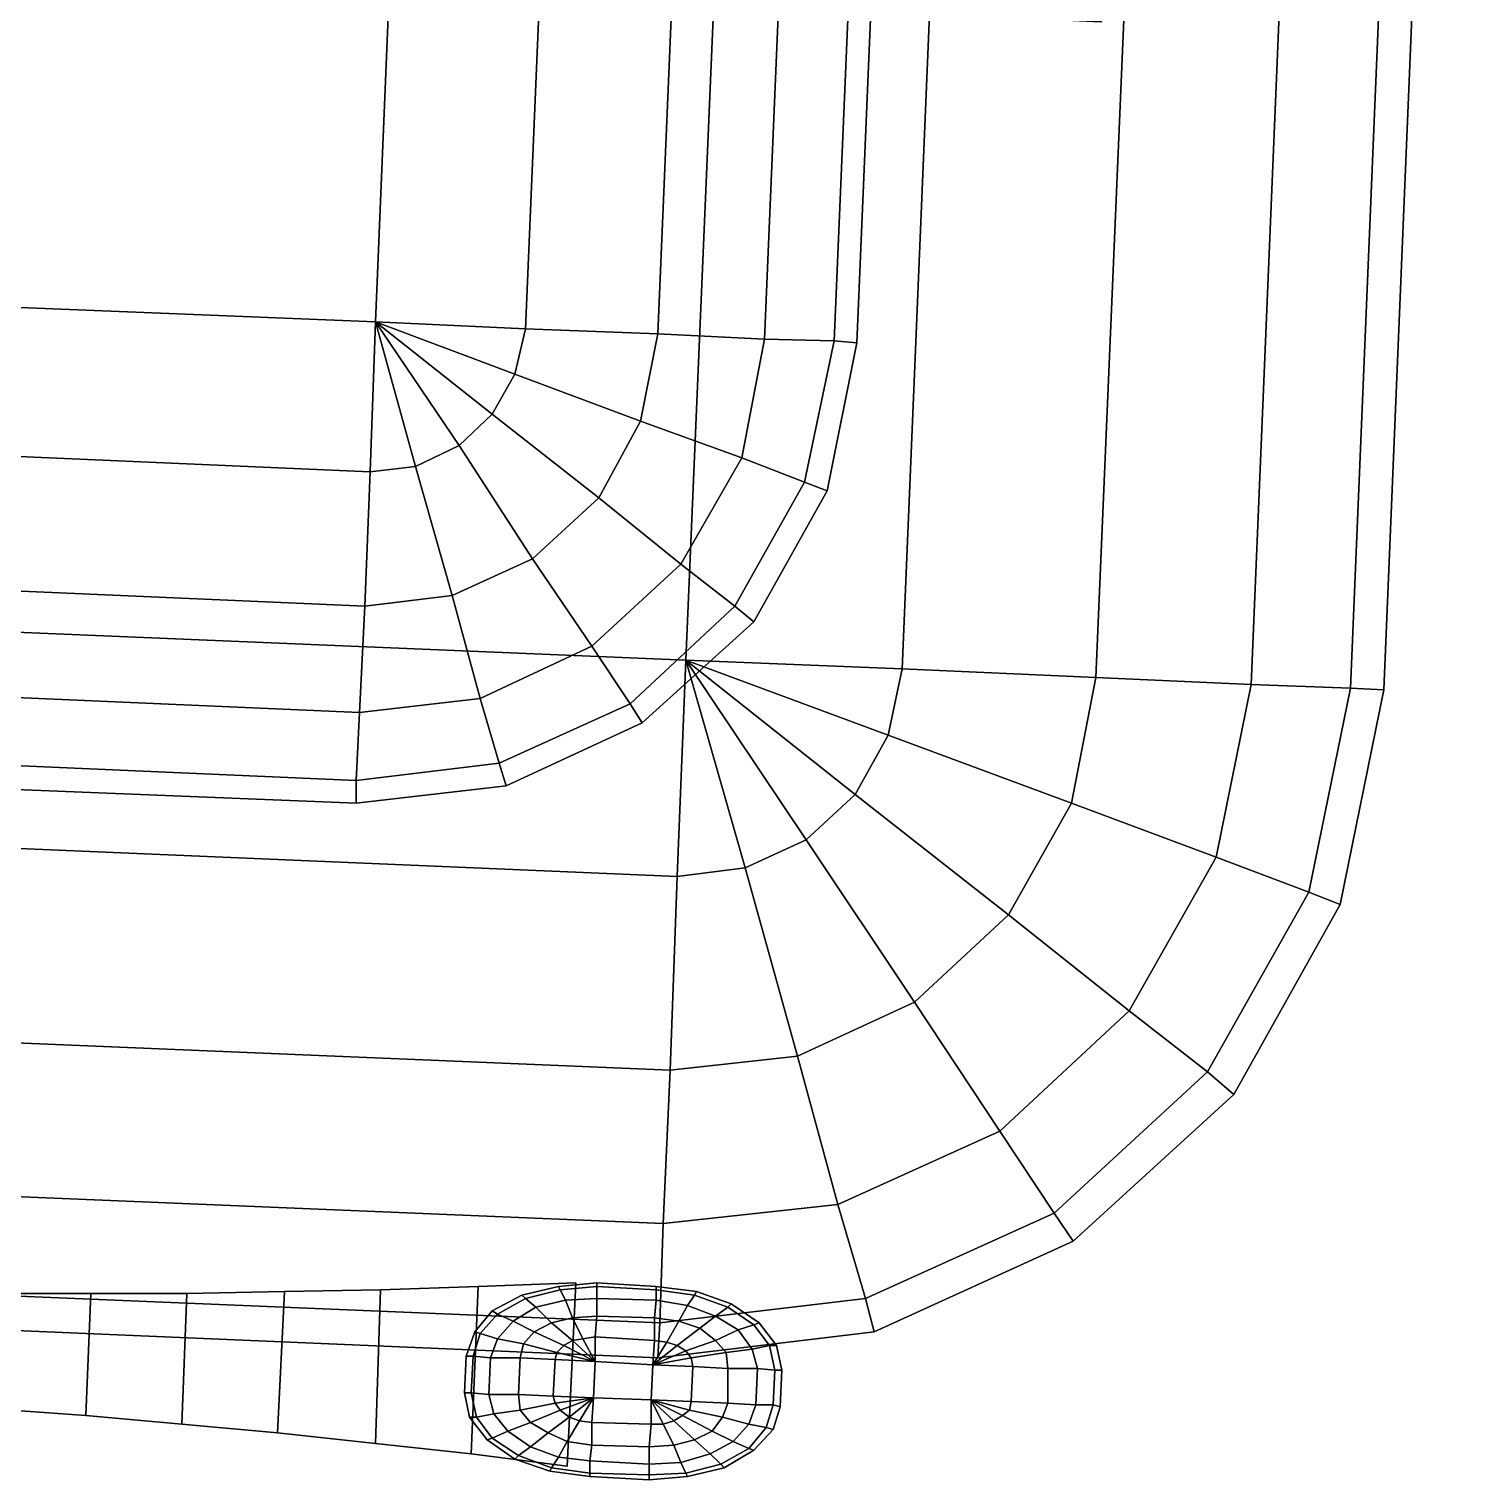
# Model space of a CAD drawing. Extents: x -0.129 to 0.076, y -0.13 to 0.082.
# Drawn here: x -0.0067 to 0.076, y -0.1297 to -0.0465 of the extents above; entities that cross this region are included whole.
import ezdxf

# ---------------------------------------------------------------- set-up
doc = ezdxf.new("R2010")
doc.units = 0
for name, color, linetype in [('BODY', 81, 'CONTINUOUS'), ('CUBE_1', 132, 'CONTINUOUS'), ('HEAD_1', 81, 'CONTINUOUS'), ('MOUTH', 18, 'CONTINUOUS')]:
    doc.layers.add(name, color=color, linetype=linetype)

msp = doc.modelspace()

# ---------------------------------------------------------------- meshes
at = {"layer": 'BODY'}
mesh = msp.add_polyface(dxfattribs=at)
corners = [(0.0212, -0.0663, 0.1195), (0.0132, -0.0633, 0.1208), (0.0218, -0.0637, 0.1195), (0.0132, -0.0633, 0.0436), (0.0218, -0.0637, 0.0449), (0.0226, -0.0447, 0.0449), (0.014, -0.0444, 0.0436), (0.0294, -0.064, 0.0488), (0.0302, -0.045, 0.0488), (0.0355, -0.0643, 0.0549), (0.0363, -0.0453, 0.0549), (0.0355, -0.0643, 0.1094), (0.0294, -0.064, 0.1155), (0.0302, -0.045, 0.1155), (0.0363, -0.0453, 0.1094), (0.0226, -0.0447, 0.1195), (0.014, -0.0444, 0.1208), (0.0228, -0.0405, 0.0034), (0.0305, -0.0408, 0.0073), (0.0321, -0.0045, 0.0073), (0.0243, -0.0042, 0.0034), (0.0337, -0.041, 0.0105), (0.0352, -0.0046, 0.0105), (0.0244, 0, 0.1195), (0.0321, -0.0003, 0.1155), (0.0159, 0.0004, 0.1208), (-0.0143, -0.0622, 0.1208), (-0.0135, -0.0432, 0.1208), (-0.0143, -0.0622, 0.0436), (-0.0216, -0.0429, 0.0436), (0.043, -0.0007, 0.1162), (0.0411, -0.0455, 0.1162), (0.0226, -0.0447, 0.0063), (0.0141, -0.0444, 0.005), (0.0304, -0.045, 0.0103), (0.0365, -0.0453, 0.0164), (-0.0216, -0.0429, 0.005), (0.0227, -0.0431, 0.0047), (0.0141, -0.0427, 0.0033), (0.0304, -0.0434, 0.0086), (0.0354, -0.0436, 0.0136), (-0.0199, -0.0413, 0.0033), (0.0227, -0.0417, 0.0039), (0.0142, -0.0414, 0.0026), (0.0305, -0.0421, 0.0079), (0.0371, -0.0021, 0.0136), (0.0361, -0.0034, 0.0119), (0.0345, -0.0422, 0.0119), (-0.0185, -0.04, 0.0026), (0.0142, -0.0402, 0.002), (-0.0172, -0.0388, 0.002)]
mesh.append_faces([[corners[k] for k in face] for face in [(0, 1, 2, 2), (3, 4, 5, 6), (4, 7, 8, 5), (7, 9, 10, 8), (11, 12, 13, 14), (12, 2, 15, 13), (2, 1, 16, 15), (17, 18, 19, 20), (18, 21, 22, 19), (13, 15, 23, 24), (15, 16, 25, 23), (26, 27, 16, 1), (28, 3, 6, 29), (24, 30, 31, 13), (5, 32, 33, 6), (8, 34, 32, 5), (10, 35, 34, 8), (6, 33, 36, 29), (32, 37, 38, 33), (34, 39, 37, 32), (35, 40, 39, 34), (33, 38, 41, 36), (37, 42, 43, 38), (39, 44, 42, 37), (45, 46, 47, 40), (40, 47, 44, 39), (38, 43, 48, 41), (42, 17, 49, 43), (44, 18, 17, 42), (46, 22, 21, 47), (47, 21, 18, 44), (43, 49, 50, 48)]])
mesh = msp.add_polyface(dxfattribs=at)
corners = [(0.0355, -0.0643, 0.0549), (0.0395, -0.0644, 0.0626), (0.0403, -0.0455, 0.0626), (0.0363, -0.0453, 0.0549), (0.0408, -0.0645, 0.0712), (0.0416, -0.0455, 0.0712), (0.0408, -0.0645, 0.0932), (0.0416, -0.0455, 0.0932), (0.0395, -0.0644, 0.1017), (0.0403, -0.0455, 0.1017), (0.0355, -0.0643, 0.1094), (0.0363, -0.0453, 0.1094), (0.0421, -0.0007, 0.0626), (0.0382, -0.0005, 0.0549), (0.0566, -0.041, 0.0675), (0.0572, -0.0411, 0.0711), (0.0587, -0.0065, 0.0711), (0.058, -0.0065, 0.0675), (0.0572, -0.0411, 0.0933), (0.0587, -0.0065, 0.0933), (0.0556, -0.041, 0.102), (0.057, -0.0064, 0.102), (0.0507, -0.0408, 0.11), (0.0521, -0.0062, 0.11), (0.0472, -0.0406, 0.1129), (0.0486, -0.0061, 0.1129), (0.0532, -0.046, 0.0625), (0.0551, -0.0012, 0.0625), (0.0548, -0.0461, 0.0711), (0.0548, -0.0461, 0.0933), (0.0532, -0.046, 0.102), (0.0484, -0.0458, 0.11), (0.0302, -0.045, 0.1155), (0.0411, -0.0455, 0.1162), (0.0547, -0.0435, 0.065), (0.0563, -0.0039, 0.065), (0.0558, -0.0435, 0.0711), (0.0558, -0.0435, 0.0933), (0.0542, -0.0434, 0.102), (0.0494, -0.0432, 0.11), (0.043, -0.0007, 0.1162), (0.0457, -0.0035, 0.1145), (0.044, -0.043, 0.1145), (0.0384, -0.0005, 0.0164), (0.0365, -0.0453, 0.0164), (0.0371, -0.0021, 0.0136), (0.0354, -0.0436, 0.0136)]
mesh.append_faces([[corners[k] for k in face] for face in [(0, 1, 2, 3), (1, 4, 5, 2), (4, 6, 7, 5), (6, 8, 9, 7), (8, 10, 11, 9), (3, 2, 12, 13), (14, 15, 16, 17), (15, 18, 19, 16), (18, 20, 21, 19), (20, 22, 23, 21), (22, 24, 25, 23), (2, 26, 27, 12), (5, 28, 26, 2), (7, 29, 28, 5), (9, 30, 29, 7), (11, 31, 30, 9), (32, 33, 31, 11), (26, 34, 35, 27), (28, 36, 34, 26), (29, 37, 36, 28), (30, 38, 37, 29), (31, 39, 38, 30), (40, 41, 42, 33), (33, 42, 39, 31), (34, 14, 17, 35), (36, 15, 14, 34), (37, 18, 15, 36), (38, 20, 18, 37), (39, 22, 20, 38), (41, 25, 24, 42), (42, 24, 22, 39), (13, 43, 44, 3), (43, 45, 46, 44)]])
mesh = msp.add_polyface(dxfattribs=at)
corners = [(-0.0143, -0.0622, 0.0436), (-0.0147, -0.0707, 0.0449), (0.0129, -0.0719, 0.0449), (0.0132, -0.0633, 0.0436), (-0.015, -0.0784, 0.0488), (0.0126, -0.0796, 0.0488), (-0.0153, -0.0845, 0.0549), (0.0123, -0.0857, 0.0549), (-0.0154, -0.0884, 0.0626), (0.0121, -0.0896, 0.0626), (-0.0155, -0.0898, 0.0712), (0.0121, -0.0909, 0.0712), (-0.0155, -0.0898, 0.0932), (0.0121, -0.0909, 0.0932), (-0.0154, -0.0884, 0.1017), (0.0121, -0.0896, 0.1017), (-0.0153, -0.0845, 0.1094), (0.0123, -0.0857, 0.1094), (-0.015, -0.0784, 0.1155), (0.0126, -0.0796, 0.1155), (-0.0147, -0.0707, 0.1195), (0.0129, -0.0719, 0.1195), (-0.0143, -0.0622, 0.1208), (0.0132, -0.0633, 0.1208), (0.0155, -0.0716, 0.0449), (0.0176, -0.079, 0.0488), (0.0192, -0.0849, 0.0549), (0.0203, -0.0886, 0.0626), (0.0207, -0.0899, 0.0712), (0.0207, -0.0899, 0.0932), (0.0203, -0.0886, 0.1017), (0.0192, -0.0849, 0.1094), (0.0176, -0.079, 0.1155), (0.0155, -0.0716, 0.1195), (0.018, -0.0704, 0.0449), (0.0222, -0.0769, 0.0488), (0.0256, -0.0819, 0.0549), (0.018, -0.0704, 0.1195), (0.0222, -0.0769, 0.1155), (0.0199, -0.0686, 0.0449), (0.0199, -0.0686, 0.1195), (0.0212, -0.0663, 0.0449), (0.0212, -0.0663, 0.1195), (0.0218, -0.0637, 0.0449)]
mesh.append_faces([[corners[k] for k in face] for face in [(0, 1, 2, 3), (1, 4, 5, 2), (4, 6, 7, 5), (6, 8, 9, 7), (8, 10, 11, 9), (10, 12, 13, 11), (12, 14, 15, 13), (14, 16, 17, 15), (16, 18, 19, 17), (18, 20, 21, 19), (20, 22, 23, 21), (3, 2, 24, 24), (2, 5, 25, 24), (5, 7, 26, 25), (7, 9, 27, 26), (9, 11, 28, 27), (11, 13, 29, 28), (13, 15, 30, 29), (15, 17, 31, 30), (17, 19, 32, 31), (19, 21, 33, 32), (21, 23, 33, 33), (3, 24, 34, 34), (24, 25, 35, 34), (25, 26, 36, 35), (32, 33, 37, 38), (33, 23, 37, 37), (3, 34, 39, 39), (37, 23, 40, 40), (3, 39, 41, 41), (40, 23, 42, 42), (3, 41, 43, 43)]])
mesh = msp.add_polyface(dxfattribs=at)
corners = [(0.0192, -0.0849, 0.0549), (0.0203, -0.0886, 0.0626), (0.0278, -0.0852, 0.0626), (0.0256, -0.0819, 0.0549), (0.0207, -0.0899, 0.0712), (0.0285, -0.0863, 0.0712), (0.0207, -0.0899, 0.0932), (0.0285, -0.0863, 0.0932), (0.0203, -0.0886, 0.1017), (0.0278, -0.0852, 0.1017), (0.0192, -0.0849, 0.1094), (0.0256, -0.0819, 0.1094), (0.0176, -0.079, 0.1155), (0.0222, -0.0769, 0.1155), (0.018, -0.0704, 0.0449), (0.0222, -0.0769, 0.0488), (0.026, -0.0734, 0.0488), (0.0199, -0.0686, 0.0449), (0.0307, -0.0772, 0.0549), (0.0338, -0.0796, 0.0626), (0.0349, -0.0805, 0.0712), (0.0349, -0.0805, 0.0932), (0.0338, -0.0796, 0.1017), (0.0307, -0.0772, 0.1094), (0.026, -0.0734, 0.1155), (0.018, -0.0704, 0.1195), (0.0199, -0.0686, 0.1195), (0.0284, -0.069, 0.0488), (0.0212, -0.0663, 0.0449), (0.0342, -0.0711, 0.0549), (0.0378, -0.0725, 0.0626), (0.0391, -0.073, 0.0712), (0.0391, -0.073, 0.0932), (0.0378, -0.0725, 0.1017), (0.0342, -0.0711, 0.1094), (0.0284, -0.069, 0.1155), (0.0212, -0.0663, 0.1195), (0.0294, -0.064, 0.0488), (0.0218, -0.0637, 0.0449), (0.0355, -0.0643, 0.0549), (0.0395, -0.0644, 0.0626), (0.0408, -0.0645, 0.0712), (0.0408, -0.0645, 0.0932), (0.0395, -0.0644, 0.1017), (0.0355, -0.0643, 0.1094), (0.0294, -0.064, 0.1155), (0.0218, -0.0637, 0.1195)]
mesh.append_faces([[corners[k] for k in face] for face in [(0, 1, 2, 3), (1, 4, 5, 2), (4, 6, 7, 5), (6, 8, 9, 7), (8, 10, 11, 9), (10, 12, 13, 11), (14, 15, 16, 17), (15, 3, 18, 16), (3, 2, 19, 18), (2, 5, 20, 19), (5, 7, 21, 20), (7, 9, 22, 21), (9, 11, 23, 22), (11, 13, 24, 23), (13, 25, 26, 24), (17, 16, 27, 28), (16, 18, 29, 27), (18, 19, 30, 29), (19, 20, 31, 30), (20, 21, 32, 31), (21, 22, 33, 32), (22, 23, 34, 33), (23, 24, 35, 34), (24, 26, 36, 35), (28, 27, 37, 38), (27, 29, 39, 37), (29, 30, 40, 39), (30, 31, 41, 40), (31, 32, 42, 41), (32, 33, 43, 42), (33, 34, 44, 43), (34, 35, 45, 44), (35, 36, 46, 45)]])
at = {"layer": 'CUBE_1'}
mesh = msp.add_polyface(dxfattribs=at)
corners = [(0.0237, -0.1186, 0.207), (0.0237, -0.1186, 0.2103), (0.0216, -0.1191, 0.2103), (0.0216, -0.1191, 0.207), (0.0233, -0.1207, 0.201), (0.0224, -0.1198, 0.2027), (0.0211, -0.1206, 0.2027), (0.0223, -0.1212, 0.201), (0.0218, -0.1193, 0.2047), (0.0202, -0.1202, 0.2047), (0.0199, -0.12, 0.207), (0.0199, -0.12, 0.2103), (0.0218, -0.1193, 0.2126), (0.0202, -0.1202, 0.2126), (0.0224, -0.1198, 0.2146), (0.0211, -0.1206, 0.2146), (0.0233, -0.1207, 0.2163), (0.0223, -0.1212, 0.2163), (0.0202, -0.1216, 0.2027), (0.0217, -0.1219, 0.201), (0.0192, -0.1213, 0.2047), (0.0189, -0.1212, 0.207), (0.0189, -0.1212, 0.2103), (0.0192, -0.1213, 0.2126), (0.0202, -0.1216, 0.2146), (0.0217, -0.1219, 0.2163), (0.0236, -0.1224, 0.2), (0.0215, -0.1227, 0.201), (0.0235, -0.1228, 0.2), (0.0198, -0.1227, 0.2027), (0.0188, -0.1226, 0.2047), (0.0184, -0.1226, 0.207), (0.0184, -0.1226, 0.2103), (0.0188, -0.1226, 0.2126), (0.0198, -0.1227, 0.2146), (0.0215, -0.1227, 0.2163), (0.0236, -0.1224, 0.2173), (0.0235, -0.1228, 0.2173), (0.0214, -0.1248, 0.201), (0.0234, -0.1249, 0.2), (0.0197, -0.1248, 0.2027), (0.0187, -0.1247, 0.2047), (0.0183, -0.1247, 0.207), (0.0183, -0.1247, 0.2103), (0.0187, -0.1247, 0.2126), (0.0197, -0.1248, 0.2146), (0.0214, -0.1248, 0.2163), (0.0234, -0.1249, 0.2173)]
mesh.append_faces([[corners[k] for k in face] for face in [(0, 1, 2, 3), (4, 5, 6, 7), (5, 8, 9, 6), (8, 3, 10, 9), (3, 2, 11, 10), (2, 12, 13, 11), (12, 14, 15, 13), (14, 16, 17, 15), (7, 6, 18, 19), (6, 9, 20, 18), (9, 10, 21, 20), (10, 11, 22, 21), (11, 13, 23, 22), (13, 15, 24, 23), (15, 17, 25, 24), (26, 19, 27, 28), (19, 18, 29, 27), (18, 20, 30, 29), (20, 21, 31, 30), (21, 22, 32, 31), (22, 23, 33, 32), (23, 24, 34, 33), (24, 25, 35, 34), (25, 36, 37, 35), (28, 27, 38, 39), (27, 29, 40, 38), (29, 30, 41, 40), (30, 31, 42, 41), (31, 32, 43, 42), (32, 33, 44, 43), (33, 34, 45, 44), (34, 35, 46, 45), (35, 37, 47, 46)]])
mesh = msp.add_polyface(dxfattribs=at)
corners = [(0.0258, -0.1229, 0.1996), (0.0258, -0.1215, 0.2), (0.0251, -0.1216, 0.2), (0.0259, -0.1203, 0.201), (0.0245, -0.1204, 0.201), (0.0259, -0.1193, 0.2027), (0.0241, -0.1194, 0.2027), (0.0259, -0.1186, 0.2047), (0.0238, -0.1188, 0.2047), (0.0259, -0.1184, 0.207), (0.0237, -0.1186, 0.207), (0.0259, -0.1184, 0.2103), (0.0237, -0.1186, 0.2103), (0.0259, -0.1186, 0.2126), (0.0238, -0.1188, 0.2126), (0.0259, -0.1193, 0.2146), (0.0241, -0.1194, 0.2146), (0.0259, -0.1203, 0.2163), (0.0245, -0.1204, 0.2163), (0.0258, -0.1215, 0.2173), (0.0251, -0.1216, 0.2173), (0.0258, -0.1229, 0.2177), (0.0245, -0.1217, 0.2), (0.0233, -0.1207, 0.201), (0.0224, -0.1198, 0.2027), (0.0218, -0.1193, 0.2047), (0.0216, -0.1191, 0.207), (0.0218, -0.1193, 0.2126), (0.0216, -0.1191, 0.2103), (0.0224, -0.1198, 0.2146), (0.0233, -0.1207, 0.2163), (0.0245, -0.1217, 0.2173), (0.024, -0.122, 0.2), (0.0223, -0.1212, 0.201), (0.024, -0.122, 0.2173), (0.0223, -0.1212, 0.2163), (0.0236, -0.1224, 0.2), (0.0217, -0.1219, 0.201), (0.0236, -0.1224, 0.2173), (0.0217, -0.1219, 0.2163), (0.0235, -0.1228, 0.2), (0.0235, -0.1228, 0.2173), (0.0234, -0.1249, 0.2), (0.0257, -0.125, 0.1996), (0.0257, -0.125, 0.2177), (0.0234, -0.1249, 0.2173), (0.0291, -0.1231, 0.2177), (0.029, -0.1251, 0.2177)]
mesh.append_faces([[corners[k] for k in face] for face in [(0, 1, 2, 2), (1, 3, 4, 2), (3, 5, 6, 4), (5, 7, 8, 6), (7, 9, 10, 8), (9, 11, 12, 10), (11, 13, 14, 12), (13, 15, 16, 14), (15, 17, 18, 16), (17, 19, 20, 18), (19, 21, 20, 20), (0, 2, 22, 22), (2, 4, 23, 22), (4, 6, 24, 23), (6, 8, 25, 24), (8, 10, 26, 25), (12, 14, 27, 28), (14, 16, 29, 27), (16, 18, 30, 29), (18, 20, 31, 30), (20, 21, 31, 31), (0, 22, 32, 32), (22, 23, 33, 32), (30, 31, 34, 35), (31, 21, 34, 34), (0, 32, 36, 36), (32, 33, 37, 36), (35, 34, 38, 39), (34, 21, 38, 38), (0, 36, 40, 40), (38, 21, 41, 41), (0, 40, 42, 43), (41, 21, 44, 45), (44, 21, 46, 47)]])
mesh = msp.add_polyface(dxfattribs=at)
corners = [(0.0291, -0.1231, 0.1996), (0.0314, -0.1232, 0.2), (0.0313, -0.1227, 0.2), (0.0314, -0.1232, 0.2173), (0.0291, -0.1231, 0.2177), (0.0313, -0.1227, 0.2173), (0.031, -0.1223, 0.2), (0.031, -0.1223, 0.2173), (0.0305, -0.122, 0.2), (0.0305, -0.122, 0.2173), (0.0299, -0.1218, 0.2), (0.0318, -0.121, 0.201), (0.0306, -0.1206, 0.201), (0.0318, -0.121, 0.2163), (0.0299, -0.1218, 0.2173), (0.0306, -0.1206, 0.2163), (0.0292, -0.1217, 0.2), (0.0292, -0.1204, 0.201), (0.0311, -0.1197, 0.2027), (0.0293, -0.1194, 0.2027), (0.0315, -0.1191, 0.2047), (0.0293, -0.1188, 0.2047), (0.0316, -0.1189, 0.207), (0.0293, -0.1186, 0.207), (0.0316, -0.1189, 0.2103), (0.0293, -0.1186, 0.2103), (0.0315, -0.1191, 0.2126), (0.0293, -0.1188, 0.2126), (0.0311, -0.1197, 0.2146), (0.0293, -0.1194, 0.2146), (0.0292, -0.1204, 0.2163), (0.0292, -0.1217, 0.2173), (0.0258, -0.1215, 0.2), (0.0258, -0.1229, 0.1996), (0.0259, -0.1203, 0.201), (0.0259, -0.1193, 0.2027), (0.0259, -0.1186, 0.2047), (0.0259, -0.1184, 0.207), (0.0259, -0.1184, 0.2103), (0.0259, -0.1186, 0.2126), (0.0259, -0.1193, 0.2146), (0.0259, -0.1203, 0.2163), (0.0258, -0.1215, 0.2173), (0.0258, -0.1229, 0.2177), (0.0257, -0.125, 0.1996), (0.029, -0.1251, 0.1996)]
mesh.append_faces([[corners[k] for k in face] for face in [(0, 1, 2, 2), (3, 4, 5, 5), (0, 2, 6, 6), (5, 4, 7, 7), (0, 6, 8, 8), (7, 4, 9, 9), (0, 8, 10, 10), (8, 11, 12, 10), (13, 9, 14, 15), (9, 4, 14, 14), (0, 10, 16, 16), (10, 12, 17, 16), (12, 18, 19, 17), (18, 20, 21, 19), (20, 22, 23, 21), (22, 24, 25, 23), (24, 26, 27, 25), (26, 28, 29, 27), (28, 15, 30, 29), (15, 14, 31, 30), (14, 4, 31, 31), (0, 16, 32, 33), (16, 17, 34, 32), (17, 19, 35, 34), (19, 21, 36, 35), (21, 23, 37, 36), (23, 25, 38, 37), (25, 27, 39, 38), (27, 29, 40, 39), (29, 30, 41, 40), (30, 31, 42, 41), (31, 4, 43, 42), (44, 45, 0, 33)]])
mesh = msp.add_polyface(dxfattribs=at)
corners = [(0.0314, -0.1232, 0.2), (0.0334, -0.1233, 0.201), (0.0333, -0.1224, 0.201), (0.0313, -0.1227, 0.2), (0.0351, -0.1233, 0.2027), (0.0348, -0.1222, 0.2027), (0.0361, -0.1234, 0.2047), (0.0358, -0.122, 0.2047), (0.0365, -0.1234, 0.207), (0.0362, -0.122, 0.207), (0.0365, -0.1234, 0.2103), (0.0362, -0.122, 0.2103), (0.0361, -0.1234, 0.2126), (0.0358, -0.122, 0.2126), (0.0351, -0.1233, 0.2146), (0.0348, -0.1222, 0.2146), (0.0334, -0.1233, 0.2163), (0.0333, -0.1224, 0.2163), (0.0314, -0.1232, 0.2173), (0.0313, -0.1227, 0.2173), (0.0327, -0.1217, 0.201), (0.031, -0.1223, 0.2), (0.034, -0.1211, 0.2027), (0.0349, -0.1208, 0.2047), (0.0352, -0.1207, 0.207), (0.0352, -0.1207, 0.2103), (0.0349, -0.1208, 0.2126), (0.034, -0.1211, 0.2146), (0.0327, -0.1217, 0.2163), (0.031, -0.1223, 0.2173), (0.0318, -0.121, 0.201), (0.0305, -0.122, 0.2), (0.0327, -0.1203, 0.2027), (0.0334, -0.1198, 0.2047), (0.0336, -0.1196, 0.207), (0.0336, -0.1196, 0.2103), (0.0334, -0.1198, 0.2126), (0.0327, -0.1203, 0.2146), (0.0318, -0.121, 0.2163), (0.0305, -0.122, 0.2173), (0.0311, -0.1197, 0.2027), (0.0306, -0.1206, 0.201), (0.0315, -0.1191, 0.2047), (0.0316, -0.1189, 0.207), (0.0316, -0.1189, 0.2103), (0.0315, -0.1191, 0.2126), (0.0311, -0.1197, 0.2146), (0.0306, -0.1206, 0.2163)]
mesh.append_faces([[corners[k] for k in face] for face in [(0, 1, 2, 3), (1, 4, 5, 2), (4, 6, 7, 5), (6, 8, 9, 7), (8, 10, 11, 9), (10, 12, 13, 11), (12, 14, 15, 13), (14, 16, 17, 15), (16, 18, 19, 17), (3, 2, 20, 21), (2, 5, 22, 20), (5, 7, 23, 22), (7, 9, 24, 23), (9, 11, 25, 24), (11, 13, 26, 25), (13, 15, 27, 26), (15, 17, 28, 27), (17, 19, 29, 28), (21, 20, 30, 31), (20, 22, 32, 30), (22, 23, 33, 32), (23, 24, 34, 33), (24, 25, 35, 34), (25, 26, 36, 35), (26, 27, 37, 36), (27, 28, 38, 37), (28, 29, 39, 38), (30, 32, 40, 41), (32, 33, 42, 40), (33, 34, 43, 42), (34, 35, 44, 43), (35, 36, 45, 44), (36, 37, 46, 45), (37, 38, 47, 46)]])
mesh = msp.add_polyface(dxfattribs=at)
corners = [(0.029, -0.1251, 0.1996), (0.029, -0.1265, 0.2), (0.0297, -0.1265, 0.2), (0.0289, -0.1278, 0.201), (0.0303, -0.1277, 0.201), (0.0289, -0.1288, 0.2027), (0.0307, -0.1287, 0.2027), (0.0289, -0.1294, 0.2047), (0.031, -0.1293, 0.2047), (0.0289, -0.1297, 0.207), (0.0311, -0.1295, 0.207), (0.0289, -0.1297, 0.2103), (0.0311, -0.1295, 0.2103), (0.0289, -0.1294, 0.2126), (0.031, -0.1293, 0.2126), (0.0289, -0.1288, 0.2146), (0.0307, -0.1287, 0.2146), (0.0289, -0.1278, 0.2163), (0.0303, -0.1277, 0.2163), (0.029, -0.1265, 0.2173), (0.0297, -0.1265, 0.2173), (0.029, -0.1251, 0.2177), (0.0303, -0.1263, 0.2), (0.0315, -0.1274, 0.201), (0.0324, -0.1282, 0.2027), (0.033, -0.1288, 0.2047), (0.0332, -0.129, 0.207), (0.033, -0.1288, 0.2126), (0.0332, -0.129, 0.2103), (0.0324, -0.1282, 0.2146), (0.0315, -0.1274, 0.2163), (0.0303, -0.1263, 0.2173), (0.0308, -0.126, 0.2), (0.0325, -0.1269, 0.201), (0.0308, -0.126, 0.2173), (0.0325, -0.1269, 0.2163), (0.0312, -0.1257, 0.2), (0.0331, -0.1261, 0.201), (0.0312, -0.1257, 0.2173), (0.0331, -0.1261, 0.2163), (0.0313, -0.1252, 0.2), (0.0313, -0.1252, 0.2173), (0.0314, -0.1232, 0.2), (0.0291, -0.1231, 0.1996), (0.0291, -0.1231, 0.2177), (0.0314, -0.1232, 0.2173)]
mesh.append_faces([[corners[k] for k in face] for face in [(0, 1, 2, 2), (1, 3, 4, 2), (3, 5, 6, 4), (5, 7, 8, 6), (7, 9, 10, 8), (9, 11, 12, 10), (11, 13, 14, 12), (13, 15, 16, 14), (15, 17, 18, 16), (17, 19, 20, 18), (19, 21, 20, 20), (0, 2, 22, 22), (2, 4, 23, 22), (4, 6, 24, 23), (6, 8, 25, 24), (8, 10, 26, 25), (12, 14, 27, 28), (14, 16, 29, 27), (16, 18, 30, 29), (18, 20, 31, 30), (20, 21, 31, 31), (0, 22, 32, 32), (22, 23, 33, 32), (30, 31, 34, 35), (31, 21, 34, 34), (0, 32, 36, 36), (32, 33, 37, 36), (35, 34, 38, 39), (34, 21, 38, 38), (0, 36, 40, 40), (38, 21, 41, 41), (0, 40, 42, 43), (41, 21, 44, 45)]])
mesh = msp.add_polyface(dxfattribs=at)
corners = [(0.0311, -0.1295, 0.207), (0.0311, -0.1295, 0.2103), (0.0332, -0.129, 0.2103), (0.0332, -0.129, 0.207), (0.0315, -0.1274, 0.201), (0.0324, -0.1282, 0.2027), (0.0337, -0.1275, 0.2027), (0.0325, -0.1269, 0.201), (0.033, -0.1288, 0.2047), (0.0346, -0.1279, 0.2047), (0.0349, -0.128, 0.207), (0.0349, -0.128, 0.2103), (0.033, -0.1288, 0.2126), (0.0346, -0.1279, 0.2126), (0.0324, -0.1282, 0.2146), (0.0337, -0.1275, 0.2146), (0.0315, -0.1274, 0.2163), (0.0325, -0.1269, 0.2163), (0.0346, -0.1265, 0.2027), (0.0331, -0.1261, 0.201), (0.0356, -0.1267, 0.2047), (0.036, -0.1268, 0.207), (0.036, -0.1268, 0.2103), (0.0356, -0.1267, 0.2126), (0.0346, -0.1265, 0.2146), (0.0331, -0.1261, 0.2163), (0.0312, -0.1257, 0.2), (0.0334, -0.1253, 0.201), (0.0313, -0.1252, 0.2), (0.035, -0.1254, 0.2027), (0.036, -0.1254, 0.2047), (0.0364, -0.1255, 0.207), (0.0364, -0.1255, 0.2103), (0.036, -0.1254, 0.2126), (0.035, -0.1254, 0.2146), (0.0334, -0.1253, 0.2163), (0.0312, -0.1257, 0.2173), (0.0313, -0.1252, 0.2173), (0.0334, -0.1233, 0.201), (0.0314, -0.1232, 0.2), (0.0351, -0.1233, 0.2027), (0.0361, -0.1234, 0.2047), (0.0365, -0.1234, 0.207), (0.0365, -0.1234, 0.2103), (0.0361, -0.1234, 0.2126), (0.0351, -0.1233, 0.2146), (0.0334, -0.1233, 0.2163), (0.0314, -0.1232, 0.2173)]
mesh.append_faces([[corners[k] for k in face] for face in [(0, 1, 2, 3), (4, 5, 6, 7), (5, 8, 9, 6), (8, 3, 10, 9), (3, 2, 11, 10), (2, 12, 13, 11), (12, 14, 15, 13), (14, 16, 17, 15), (7, 6, 18, 19), (6, 9, 20, 18), (9, 10, 21, 20), (10, 11, 22, 21), (11, 13, 23, 22), (13, 15, 24, 23), (15, 17, 25, 24), (26, 19, 27, 28), (19, 18, 29, 27), (18, 20, 30, 29), (20, 21, 31, 30), (21, 22, 32, 31), (22, 23, 33, 32), (23, 24, 34, 33), (24, 25, 35, 34), (25, 36, 37, 35), (28, 27, 38, 39), (27, 29, 40, 38), (29, 30, 41, 40), (30, 31, 42, 41), (31, 32, 43, 42), (32, 33, 44, 43), (33, 34, 45, 44), (34, 35, 46, 45), (35, 37, 47, 46)]])
mesh = msp.add_polyface(dxfattribs=at)
corners = [(0.0234, -0.1249, 0.2), (0.0214, -0.1248, 0.201), (0.0215, -0.1257, 0.201), (0.0235, -0.1253, 0.2), (0.0197, -0.1248, 0.2027), (0.02, -0.1259, 0.2027), (0.0187, -0.1247, 0.2047), (0.019, -0.1261, 0.2047), (0.0183, -0.1247, 0.207), (0.0186, -0.1261, 0.207), (0.0183, -0.1247, 0.2103), (0.0186, -0.1261, 0.2103), (0.0187, -0.1247, 0.2126), (0.019, -0.1261, 0.2126), (0.0197, -0.1248, 0.2146), (0.02, -0.1259, 0.2146), (0.0214, -0.1248, 0.2163), (0.0215, -0.1257, 0.2163), (0.0234, -0.1249, 0.2173), (0.0235, -0.1253, 0.2173), (0.0221, -0.1264, 0.201), (0.0238, -0.1257, 0.2), (0.0208, -0.1269, 0.2027), (0.0199, -0.1273, 0.2047), (0.0196, -0.1274, 0.207), (0.0196, -0.1274, 0.2103), (0.0199, -0.1273, 0.2126), (0.0208, -0.1269, 0.2146), (0.0221, -0.1264, 0.2163), (0.0238, -0.1257, 0.2173), (0.0221, -0.1278, 0.2027), (0.0231, -0.127, 0.201), (0.0214, -0.1283, 0.2047), (0.0212, -0.1285, 0.207), (0.0212, -0.1285, 0.2103), (0.0214, -0.1283, 0.2126), (0.0221, -0.1278, 0.2146), (0.0231, -0.127, 0.2163), (0.0243, -0.1261, 0.2173), (0.0237, -0.1284, 0.2027), (0.0242, -0.1275, 0.201), (0.0233, -0.129, 0.2047), (0.0232, -0.1292, 0.207), (0.0232, -0.1292, 0.2103), (0.0233, -0.129, 0.2126), (0.0237, -0.1284, 0.2146), (0.0242, -0.1275, 0.2163)]
mesh.append_faces([[corners[k] for k in face] for face in [(0, 1, 2, 3), (1, 4, 5, 2), (4, 6, 7, 5), (6, 8, 9, 7), (8, 10, 11, 9), (10, 12, 13, 11), (12, 14, 15, 13), (14, 16, 17, 15), (16, 18, 19, 17), (3, 2, 20, 21), (2, 5, 22, 20), (5, 7, 23, 22), (7, 9, 24, 23), (9, 11, 25, 24), (11, 13, 26, 25), (13, 15, 27, 26), (15, 17, 28, 27), (17, 19, 29, 28), (20, 22, 30, 31), (22, 23, 32, 30), (23, 24, 33, 32), (24, 25, 34, 33), (25, 26, 35, 34), (26, 27, 36, 35), (27, 28, 37, 36), (28, 29, 38, 37), (31, 30, 39, 40), (30, 32, 41, 39), (32, 33, 42, 41), (33, 34, 43, 42), (34, 35, 44, 43), (35, 36, 45, 44), (36, 37, 46, 45)]])
mesh = msp.add_polyface(dxfattribs=at)
corners = [(0.0257, -0.125, 0.1996), (0.0256, -0.1264, 0.2), (0.029, -0.1265, 0.2), (0.029, -0.1251, 0.1996), (0.0256, -0.1277, 0.201), (0.0289, -0.1278, 0.201), (0.0255, -0.1286, 0.2027), (0.0289, -0.1288, 0.2027), (0.0255, -0.1293, 0.2047), (0.0289, -0.1294, 0.2047), (0.0255, -0.1295, 0.207), (0.0289, -0.1297, 0.207), (0.0255, -0.1295, 0.2103), (0.0289, -0.1297, 0.2103), (0.0255, -0.1293, 0.2126), (0.0289, -0.1294, 0.2126), (0.0255, -0.1286, 0.2146), (0.0289, -0.1288, 0.2146), (0.0256, -0.1277, 0.2163), (0.0289, -0.1278, 0.2163), (0.0256, -0.1264, 0.2173), (0.029, -0.1265, 0.2173), (0.0257, -0.125, 0.2177), (0.029, -0.1251, 0.2177), (0.0234, -0.1249, 0.2), (0.0235, -0.1253, 0.2), (0.0234, -0.1249, 0.2173), (0.0235, -0.1253, 0.2173), (0.0238, -0.1257, 0.2), (0.0238, -0.1257, 0.2173), (0.0243, -0.1261, 0.2), (0.0221, -0.1264, 0.201), (0.0231, -0.127, 0.201), (0.0243, -0.1261, 0.2173), (0.0249, -0.1263, 0.2), (0.0242, -0.1275, 0.201), (0.0231, -0.127, 0.2163), (0.0249, -0.1263, 0.2173), (0.0242, -0.1275, 0.2163), (0.0237, -0.1284, 0.2027), (0.0233, -0.129, 0.2047), (0.0232, -0.1292, 0.207), (0.0232, -0.1292, 0.2103), (0.0233, -0.129, 0.2126), (0.0237, -0.1284, 0.2146)]
mesh.append_faces([[corners[k] for k in face] for face in [(0, 1, 2, 3), (1, 4, 5, 2), (4, 6, 7, 5), (6, 8, 9, 7), (8, 10, 11, 9), (10, 12, 13, 11), (12, 14, 15, 13), (14, 16, 17, 15), (16, 18, 19, 17), (18, 20, 21, 19), (20, 22, 23, 21), (0, 24, 25, 25), (26, 22, 27, 27), (0, 25, 28, 28), (27, 22, 29, 29), (0, 28, 30, 30), (28, 31, 32, 30), (29, 22, 33, 33), (0, 30, 34, 34), (30, 32, 35, 34), (36, 33, 37, 38), (33, 22, 37, 37), (0, 34, 1, 1), (34, 35, 4, 1), (35, 39, 6, 4), (39, 40, 8, 6), (40, 41, 10, 8), (41, 42, 12, 10), (42, 43, 14, 12), (43, 44, 16, 14), (44, 38, 18, 16), (38, 37, 20, 18), (37, 22, 20, 20)]])
at = {"layer": 'HEAD_1'}
mesh = msp.add_polyface(dxfattribs=at)
corners = [(0.0361, 0.0372, 0.121), (0.0484, 0.0367, 0.123), (0.048, 0.0405, 0.123), (0.0484, 0.0367, 0.3191), (0.0361, 0.0372, 0.321), (0.048, 0.0405, 0.3191), (0.0464, 0.044, 0.123), (0.0464, 0.044, 0.3191), (0.0437, 0.0469, 0.123), (0.0437, 0.0469, 0.3191), (0.0404, 0.0488, 0.123), (0.0507, 0.0556, 0.1287), (0.0443, 0.0592, 0.1287), (0.0507, 0.0556, 0.3134), (0.0404, 0.0488, 0.3191), (0.0443, 0.0592, 0.3134), (0.0366, 0.0495, 0.123), (0.0371, 0.0607, 0.1287), (0.0474, 0.0675, 0.1375), (0.0374, 0.0695, 0.1375), (0.0493, 0.0728, 0.1487), (0.0377, 0.0752, 0.1487), (0.05, 0.0747, 0.161), (0.0377, 0.0772, 0.161), (0.05, 0.0747, 0.281), (0.0377, 0.0772, 0.281), (0.0493, 0.0728, 0.2934), (0.0377, 0.0752, 0.2934), (0.0474, 0.0675, 0.3046), (0.0374, 0.0695, 0.3046), (0.0371, 0.0607, 0.3134), (0.0366, 0.0495, 0.3191), (-0.0833, 0.0546, 0.123), (-0.0838, 0.0422, 0.121), (-0.0828, 0.0657, 0.1287), (-0.0825, 0.0745, 0.1375), (-0.0822, 0.0802, 0.1487), (-0.0821, 0.0822, 0.161), (-0.0821, 0.0822, 0.281), (-0.0822, 0.0802, 0.2934), (-0.0825, 0.0745, 0.3046), (-0.0828, 0.0657, 0.3134), (-0.0833, 0.0546, 0.3191), (-0.0838, 0.0422, 0.321), (-0.0888, -0.0777, 0.121), (0.031, -0.0827, 0.121)]
mesh.append_faces([[corners[k] for k in face] for face in [(0, 1, 2, 2), (3, 4, 5, 5), (0, 2, 6, 6), (5, 4, 7, 7), (0, 6, 8, 8), (7, 4, 9, 9), (0, 8, 10, 10), (8, 11, 12, 10), (13, 9, 14, 15), (9, 4, 14, 14), (0, 10, 16, 16), (10, 12, 17, 16), (12, 18, 19, 17), (18, 20, 21, 19), (20, 22, 23, 21), (22, 24, 25, 23), (24, 26, 27, 25), (26, 28, 29, 27), (28, 15, 30, 29), (15, 14, 31, 30), (14, 4, 31, 31), (0, 16, 32, 33), (16, 17, 34, 32), (17, 19, 35, 34), (19, 21, 36, 35), (21, 23, 37, 36), (23, 25, 38, 37), (25, 27, 39, 38), (27, 29, 40, 39), (29, 30, 41, 40), (30, 31, 42, 41), (31, 4, 43, 42), (44, 45, 0, 33)]])
mesh = msp.add_polyface(dxfattribs=at)
corners = [(-0.0838, 0.0422, 0.121), (-0.0833, 0.0546, 0.123), (-0.0871, 0.0541, 0.123), (-0.0833, 0.0546, 0.3191), (-0.0838, 0.0422, 0.321), (-0.0871, 0.0541, 0.3191), (-0.0907, 0.0525, 0.123), (-0.0907, 0.0525, 0.3191), (-0.0935, 0.0499, 0.123), (-0.0935, 0.0499, 0.3191), (-0.0954, 0.0465, 0.123), (-0.1023, 0.0568, 0.1287), (-0.1059, 0.0504, 0.1287), (-0.1023, 0.0568, 0.3134), (-0.0954, 0.0465, 0.3191), (-0.1059, 0.0504, 0.3134), (-0.0962, 0.0427, 0.123), (-0.1073, 0.0432, 0.1287), (-0.1142, 0.0535, 0.1375), (-0.1162, 0.0436, 0.1375), (-0.1195, 0.0555, 0.1487), (-0.1218, 0.0438, 0.1487), (-0.1213, 0.0562, 0.161), (-0.1238, 0.0439, 0.161), (-0.1213, 0.0562, 0.281), (-0.1238, 0.0439, 0.281), (-0.1195, 0.0555, 0.2934), (-0.1218, 0.0438, 0.2934), (-0.1142, 0.0535, 0.3046), (-0.1162, 0.0436, 0.3046), (-0.1073, 0.0432, 0.3134), (-0.0962, 0.0427, 0.3191), (-0.1012, -0.0772, 0.123), (-0.0888, -0.0777, 0.121), (-0.1123, -0.0767, 0.1287), (-0.1212, -0.0763, 0.1375), (-0.1269, -0.0761, 0.1487), (-0.1288, -0.076, 0.161), (-0.1288, -0.076, 0.281), (-0.1269, -0.0761, 0.2934), (-0.1212, -0.0763, 0.3046), (-0.1123, -0.0767, 0.3134), (-0.1012, -0.0772, 0.3191), (-0.0888, -0.0777, 0.321), (0.0361, 0.0372, 0.321), (0.031, -0.0827, 0.321)]
mesh.append_faces([[corners[k] for k in face] for face in [(0, 1, 2, 2), (3, 4, 5, 5), (0, 2, 6, 6), (5, 4, 7, 7), (0, 6, 8, 8), (7, 4, 9, 9), (0, 8, 10, 10), (8, 11, 12, 10), (13, 9, 14, 15), (9, 4, 14, 14), (0, 10, 16, 16), (10, 12, 17, 16), (12, 18, 19, 17), (18, 20, 21, 19), (20, 22, 23, 21), (22, 24, 25, 23), (24, 26, 27, 25), (26, 28, 29, 27), (28, 15, 30, 29), (15, 14, 31, 30), (14, 4, 31, 31), (0, 16, 32, 33), (16, 17, 34, 32), (17, 19, 35, 34), (19, 21, 36, 35), (21, 23, 37, 36), (23, 25, 38, 37), (25, 27, 39, 38), (27, 29, 40, 39), (29, 30, 41, 40), (30, 31, 42, 41), (31, 4, 43, 42), (43, 4, 44, 45)]])
mesh = msp.add_polyface(dxfattribs=at)
corners = [(0.031, -0.0827, 0.121), (0.0305, -0.0951, 0.123), (0.0344, -0.0946, 0.123), (0.0305, -0.0951, 0.3191), (0.031, -0.0827, 0.321), (0.0344, -0.0946, 0.3191), (0.0379, -0.093, 0.123), (0.0379, -0.093, 0.3191), (0.0407, -0.0904, 0.123), (0.0441, -0.1023, 0.1287), (0.0495, -0.0973, 0.1287), (0.0407, -0.0904, 0.3191), (0.0426, -0.087, 0.123), (0.0531, -0.0909, 0.1287), (0.0495, -0.0973, 0.3134), (0.0426, -0.087, 0.3191), (0.0531, -0.0909, 0.3134), (0.0434, -0.0832, 0.123), (0.0545, -0.0837, 0.1287), (0.0614, -0.094, 0.1375), (0.0634, -0.0841, 0.1375), (0.0667, -0.096, 0.1487), (0.0691, -0.0843, 0.1487), (0.0685, -0.0967, 0.161), (0.071, -0.0844, 0.161), (0.0685, -0.0967, 0.281), (0.071, -0.0844, 0.281), (0.0667, -0.096, 0.2934), (0.0691, -0.0843, 0.2934), (0.0614, -0.094, 0.3046), (0.0634, -0.0841, 0.3046), (0.0545, -0.0837, 0.3134), (0.0434, -0.0832, 0.3191), (0.0484, 0.0367, 0.123), (0.0361, 0.0372, 0.121), (0.0596, 0.0362, 0.1287), (0.0684, 0.0358, 0.1375), (0.0741, 0.0356, 0.1487), (0.076, 0.0355, 0.161), (0.076, 0.0355, 0.281), (0.0741, 0.0356, 0.2934), (0.0684, 0.0358, 0.3046), (0.0596, 0.0362, 0.3134), (0.0484, 0.0367, 0.3191), (0.0361, 0.0372, 0.321)]
mesh.append_faces([[corners[k] for k in face] for face in [(0, 1, 2, 2), (3, 4, 5, 5), (0, 2, 6, 6), (5, 4, 7, 7), (0, 6, 8, 8), (6, 9, 10, 8), (7, 4, 11, 11), (0, 8, 12, 12), (8, 10, 13, 12), (14, 11, 15, 16), (11, 4, 15, 15), (0, 12, 17, 17), (12, 13, 18, 17), (13, 19, 20, 18), (19, 21, 22, 20), (21, 23, 24, 22), (23, 25, 26, 24), (25, 27, 28, 26), (27, 29, 30, 28), (29, 16, 31, 30), (16, 15, 32, 31), (15, 4, 32, 32), (0, 17, 33, 34), (17, 18, 35, 33), (18, 20, 36, 35), (20, 22, 37, 36), (22, 24, 38, 37), (24, 26, 39, 38), (26, 28, 40, 39), (28, 30, 41, 40), (30, 31, 42, 41), (31, 32, 43, 42), (32, 4, 44, 43)]])
mesh = msp.add_polyface(dxfattribs=at)
corners = [(-0.0888, -0.0777, 0.121), (-0.0894, -0.09, 0.123), (0.0305, -0.0951, 0.123), (0.031, -0.0827, 0.121), (-0.0898, -0.1012, 0.1287), (0.0301, -0.1062, 0.1287), (-0.0902, -0.11, 0.1375), (0.0297, -0.115, 0.1375), (-0.0904, -0.1157, 0.1487), (0.0295, -0.1207, 0.1487), (-0.0905, -0.1176, 0.161), (0.0294, -0.1227, 0.161), (-0.0905, -0.1176, 0.281), (0.0294, -0.1227, 0.281), (-0.0904, -0.1157, 0.2934), (0.0295, -0.1207, 0.2934), (-0.0902, -0.11, 0.3046), (0.0297, -0.115, 0.3046), (-0.0898, -0.1012, 0.3134), (0.0301, -0.1062, 0.3134), (-0.0894, -0.09, 0.3191), (0.0305, -0.0951, 0.3191), (-0.0888, -0.0777, 0.321), (0.031, -0.0827, 0.321), (-0.1012, -0.0772, 0.123), (-0.1008, -0.081, 0.123), (-0.1012, -0.0772, 0.3191), (-0.1008, -0.081, 0.3191), (-0.0991, -0.0845, 0.123), (-0.0991, -0.0845, 0.3191), (-0.0965, -0.0874, 0.123), (-0.1084, -0.0907, 0.3134), (-0.0965, -0.0874, 0.3191), (-0.1035, -0.0961, 0.3134), (-0.0932, -0.0893, 0.123), (-0.1035, -0.0961, 0.1287), (-0.097, -0.0997, 0.1287), (-0.0932, -0.0893, 0.3191), (-0.097, -0.0997, 0.3134), (-0.1001, -0.108, 0.1375), (-0.1021, -0.1133, 0.1487), (-0.1028, -0.1152, 0.161), (-0.1028, -0.1152, 0.281), (-0.1021, -0.1133, 0.2934), (-0.1001, -0.108, 0.3046)]
mesh.append_faces([[corners[k] for k in face] for face in [(0, 1, 2, 3), (1, 4, 5, 2), (4, 6, 7, 5), (6, 8, 9, 7), (8, 10, 11, 9), (10, 12, 13, 11), (12, 14, 15, 13), (14, 16, 17, 15), (16, 18, 19, 17), (18, 20, 21, 19), (20, 22, 23, 21), (0, 24, 25, 25), (26, 22, 27, 27), (0, 25, 28, 28), (27, 22, 29, 29), (0, 28, 30, 30), (31, 29, 32, 33), (29, 22, 32, 32), (0, 30, 34, 34), (30, 35, 36, 34), (33, 32, 37, 38), (32, 22, 37, 37), (0, 34, 1, 1), (34, 36, 4, 1), (36, 39, 6, 4), (39, 40, 8, 6), (40, 41, 10, 8), (41, 42, 12, 10), (42, 43, 14, 12), (43, 44, 16, 14), (44, 38, 18, 16), (38, 37, 20, 18), (37, 22, 20, 20)]])
mesh = msp.add_polyface(dxfattribs=at)
corners = [(0.0305, -0.0951, 0.123), (0.0301, -0.1062, 0.1287), (0.0374, -0.1054, 0.1287), (0.0344, -0.0946, 0.123), (0.0297, -0.115, 0.1375), (0.0397, -0.1139, 0.1375), (0.0295, -0.1207, 0.1487), (0.0413, -0.1193, 0.1487), (0.0294, -0.1227, 0.161), (0.0418, -0.1212, 0.161), (0.0294, -0.1227, 0.281), (0.0418, -0.1212, 0.281), (0.0295, -0.1207, 0.2934), (0.0413, -0.1193, 0.2934), (0.0297, -0.115, 0.3046), (0.0397, -0.1139, 0.3046), (0.0301, -0.1062, 0.3134), (0.0374, -0.1054, 0.3134), (0.0305, -0.0951, 0.3191), (0.0344, -0.0946, 0.3191), (0.0441, -0.1023, 0.1287), (0.0379, -0.093, 0.123), (0.049, -0.1097, 0.1375), (0.0521, -0.1144, 0.1487), (0.0532, -0.116, 0.161), (0.0532, -0.116, 0.281), (0.0521, -0.1144, 0.2934), (0.049, -0.1097, 0.3046), (0.0441, -0.1023, 0.3134), (0.0379, -0.093, 0.3191), (0.0564, -0.1028, 0.1375), (0.0495, -0.0973, 0.1287), (0.0609, -0.1063, 0.1487), (0.0624, -0.1076, 0.161), (0.0624, -0.1076, 0.281), (0.0609, -0.1063, 0.2934), (0.0564, -0.1028, 0.3046), (0.0495, -0.0973, 0.3134), (0.0407, -0.0904, 0.3191), (0.0614, -0.094, 0.1375), (0.0531, -0.0909, 0.1287), (0.0667, -0.096, 0.1487), (0.0685, -0.0967, 0.161), (0.0685, -0.0967, 0.281), (0.0667, -0.096, 0.2934), (0.0614, -0.094, 0.3046), (0.0531, -0.0909, 0.3134)]
mesh.append_faces([[corners[k] for k in face] for face in [(0, 1, 2, 3), (1, 4, 5, 2), (4, 6, 7, 5), (6, 8, 9, 7), (8, 10, 11, 9), (10, 12, 13, 11), (12, 14, 15, 13), (14, 16, 17, 15), (16, 18, 19, 17), (3, 2, 20, 21), (2, 5, 22, 20), (5, 7, 23, 22), (7, 9, 24, 23), (9, 11, 25, 24), (11, 13, 26, 25), (13, 15, 27, 26), (15, 17, 28, 27), (17, 19, 29, 28), (20, 22, 30, 31), (22, 23, 32, 30), (23, 24, 33, 32), (24, 25, 34, 33), (25, 26, 35, 34), (26, 27, 36, 35), (27, 28, 37, 36), (28, 29, 38, 37), (31, 30, 39, 40), (30, 32, 41, 39), (32, 33, 42, 41), (33, 34, 43, 42), (34, 35, 44, 43), (35, 36, 45, 44), (36, 37, 46, 45)]])
at = {"layer": 'MOUTH'}
mesh = msp.add_polyface(dxfattribs=at)
corners = [(-0.0866, -0.1239, 0.1889), (-0.0862, -0.1142, 0.1889), (-0.0811, -0.1237, 0.1856), (-0.0807, -0.1148, 0.1856), (-0.0755, -0.1236, 0.1826), (-0.0752, -0.1154, 0.1826), (-0.07, -0.1235, 0.18), (-0.0697, -0.1159, 0.18), (-0.0644, -0.1235, 0.1778), (-0.0641, -0.1164, 0.1778), (-0.0589, -0.1235, 0.1759), (-0.0586, -0.1169, 0.1759), (-0.0533, -0.1235, 0.1744), (-0.053, -0.1173, 0.1744), (-0.0478, -0.1236, 0.1733), (-0.0475, -0.1176, 0.1733), (-0.0422, -0.1238, 0.1726), (-0.042, -0.118, 0.1726), (-0.0367, -0.124, 0.1722), (-0.0364, -0.1182, 0.1722), (-0.0311, -0.1242, 0.1722), (-0.0309, -0.1185, 0.1722), (-0.0256, -0.1245, 0.1725), (-0.0253, -0.1187, 0.1725), (-0.02, -0.1248, 0.1732), (-0.0198, -0.1188, 0.1732), (-0.0145, -0.1252, 0.1743), (-0.0142, -0.1189, 0.1743), (-0.009, -0.1256, 0.1758), (-0.0087, -0.119, 0.1758), (-0.0034, -0.126, 0.1776), (-0.0031, -0.119, 0.1776), (0.0021, -0.1265, 0.1798), (0.0024, -0.119, 0.1798), (0.0076, -0.127, 0.1823), (0.008, -0.1189, 0.1823), (0.0132, -0.1276, 0.1853), (0.0135, -0.1188, 0.1853), (0.0187, -0.1282, 0.1886), (0.0191, -0.1186, 0.1886), (0.0242, -0.1289, 0.1922), (0.0247, -0.1184, 0.1922), (0.0242, -0.1289, 0.1801), (0.0247, -0.1184, 0.1801), (0.0187, -0.1282, 0.1774), (0.0191, -0.1186, 0.1774), (0.0132, -0.1276, 0.175), (0.0135, -0.1188, 0.175), (0.0076, -0.127, 0.1729), (0.008, -0.1189, 0.1729), (0.0021, -0.1265, 0.171), (0.0024, -0.119, 0.171), (-0.0034, -0.126, 0.1694), (-0.0031, -0.119, 0.1694), (-0.009, -0.1256, 0.1681), (-0.0087, -0.119, 0.1681), (-0.0145, -0.1252, 0.1671), (-0.0142, -0.1189, 0.1671), (-0.02, -0.1248, 0.1663), (-0.0198, -0.1188, 0.1663), (-0.0256, -0.1245, 0.1657), (-0.0253, -0.1187, 0.1657), (-0.0311, -0.1242, 0.1655), (-0.0309, -0.1185, 0.1655), (-0.0367, -0.124, 0.1655), (-0.0364, -0.1182, 0.1655), (-0.0422, -0.1238, 0.1658), (-0.042, -0.118, 0.1658), (-0.0478, -0.1236, 0.1663), (-0.0475, -0.1176, 0.1663), (-0.0533, -0.1235, 0.1671), (-0.053, -0.1173, 0.1671), (-0.0589, -0.1235, 0.1682), (-0.0586, -0.1169, 0.1682), (-0.0644, -0.1235, 0.1696), (-0.0641, -0.1164, 0.1696), (-0.07, -0.1235, 0.1712), (-0.0697, -0.1159, 0.1712), (-0.0755, -0.1236, 0.1731), (-0.0752, -0.1154, 0.1731), (-0.0811, -0.1237, 0.1752), (-0.0807, -0.1148, 0.1752), (-0.0866, -0.1239, 0.1777), (-0.0862, -0.1142, 0.1777)]
mesh.append_faces([[corners[k] for k in face] for face in [(0, 1, 3, 2), (2, 3, 5, 4), (4, 5, 7, 6), (6, 7, 9, 8), (8, 9, 11, 10), (10, 11, 13, 12), (12, 13, 15, 14), (14, 15, 17, 16), (16, 17, 19, 18), (18, 19, 21, 20), (20, 21, 23, 22), (22, 23, 25, 24), (24, 25, 27, 26), (26, 27, 29, 28), (28, 29, 31, 30), (30, 31, 33, 32), (32, 33, 35, 34), (34, 35, 37, 36), (36, 37, 39, 38), (38, 39, 41, 40), (40, 41, 43, 42), (42, 43, 45, 44), (44, 45, 47, 46), (46, 47, 49, 48), (48, 49, 51, 50), (50, 51, 53, 52), (52, 53, 55, 54), (54, 55, 57, 56), (56, 57, 59, 58), (58, 59, 61, 60), (60, 61, 63, 62), (62, 63, 65, 64), (64, 65, 67, 66), (66, 67, 69, 68), (68, 69, 71, 70), (70, 71, 73, 72), (72, 73, 75, 74), (74, 75, 77, 76), (76, 77, 79, 78), (78, 79, 81, 80), (80, 81, 83, 82), (82, 83, 1, 0), (1, 83, 81, 3), (3, 81, 79, 5), (5, 79, 77, 7), (7, 77, 75, 9), (9, 75, 73, 11), (11, 73, 71, 13), (13, 71, 69, 15), (15, 69, 67, 17), (17, 67, 65, 19), (19, 65, 63, 21), (21, 63, 61, 23), (23, 61, 59, 25), (25, 59, 57, 27), (27, 57, 55, 29), (29, 55, 53, 31), (31, 53, 51, 33), (33, 51, 49, 35), (35, 49, 47, 37), (37, 47, 45, 39), (39, 45, 43, 41), (82, 0, 2, 80), (80, 2, 4, 78), (78, 4, 6, 76), (76, 6, 8, 74), (74, 8, 10, 72), (72, 10, 12, 70), (70, 12, 14, 68), (68, 14, 16, 66), (66, 16, 18, 64), (64, 18, 20, 62), (62, 20, 22, 60), (60, 22, 24, 58), (58, 24, 26, 56), (56, 26, 28, 54), (54, 28, 30, 52), (52, 30, 32, 50), (50, 32, 34, 48), (48, 34, 36, 46), (46, 36, 38, 44), (44, 38, 40, 42)]])

doc.saveas('drawing.dxf')
